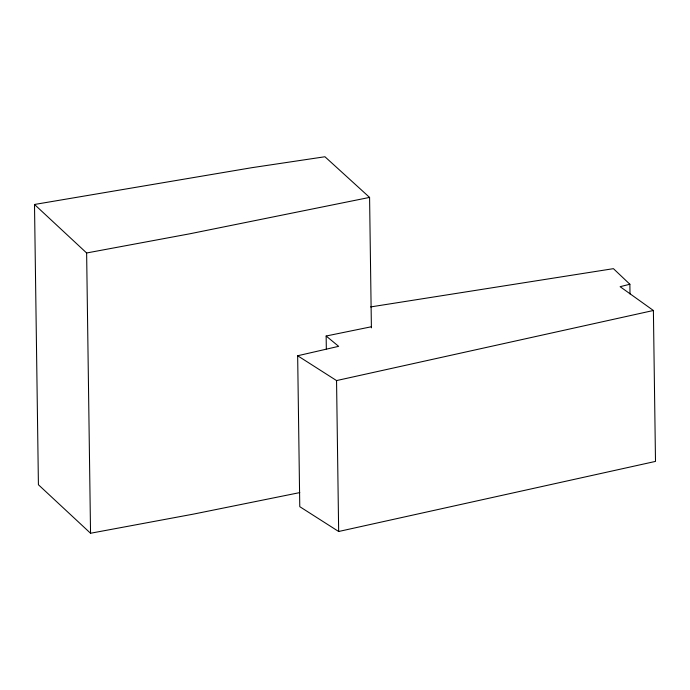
<?xml version="1.0" encoding="UTF-8"?>
<svg xmlns="http://www.w3.org/2000/svg" width="690" height="690" viewBox="0 0 690 690"><rect width="100%" height="100%" fill="white"/><g stroke="black" fill="none" stroke-linecap="round" stroke-linejoin="round"><path stroke-width="1.03" d="M630.005 293.957L629.875 284.254L620.112 286.686L653.395 310.491L655.5 461.403L338.661 531.49L299.771 506.667L297.657 355.755L338.643 346.337L326.146 336.013L371.384 326.758M297.657 355.755L336.548 380.578L653.395 310.491M369.581 197.409L189.517 233.85L86.63 252.98L34.5 204.473L251.841 167.687L324.938 156.751L369.581 197.409L371.401 327.836M299.788 492.591L193.433 514.11L90.545 533.249L38.416 484.742L34.5 204.473M370.608 306.929L613.419 268.66L629.875 284.254M336.548 380.578L338.661 531.49M326.146 336.013L326.327 348.95M86.63 252.98L90.545 533.249"/></g></svg>
